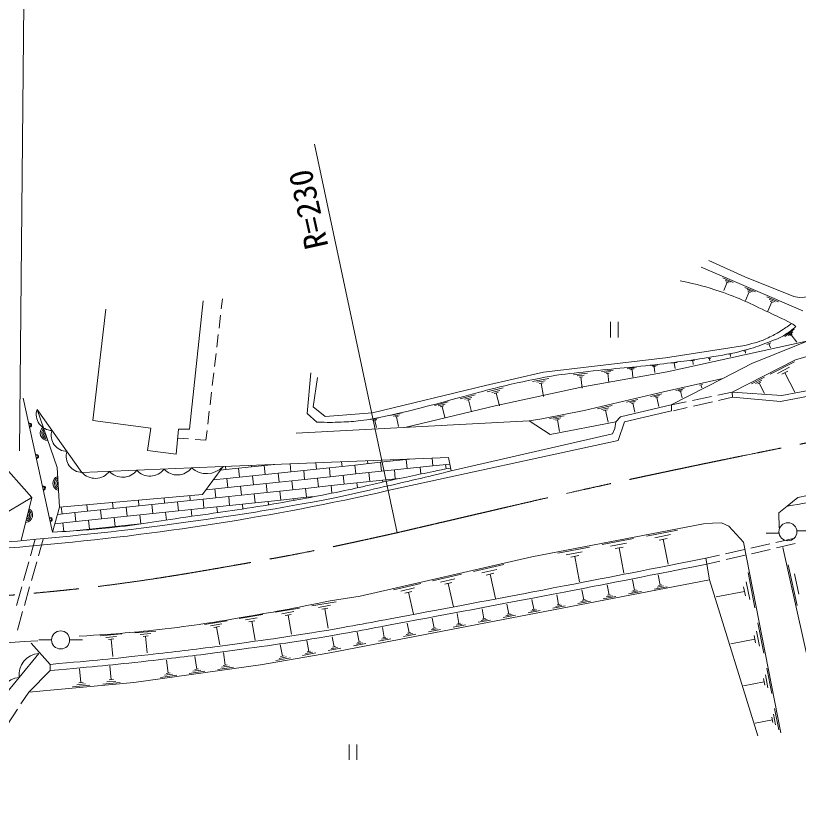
# Model space of a CAD drawing. Units: millimetres, scale not verified. Extents: x 40000 to 680000, y 20000 to 380000.
# Drawn here: x 188821 to 249556, y 256351 to 318649 of the extents above; entities that cross this region are included whole.
import ezdxf
from ezdxf.enums import TextEntityAlignment as Align

# ---------------------------------------------------------------- set-up
doc = ezdxf.new("R2010")
doc.units = ezdxf.units.MM
doc.header["$LTSCALE"] = 1000
doc.linetypes.add('CHAIN', pattern=[18.5, 12, -1.5, 3.5, -1.5])
for name, color, linetype, lineweight in [('M-BGD', 7, 'Continuous', 13), ('M-BMK', 2, 'CHAIN', 13), ('M-BMK-SRVR', 3, 'Continuous', 13), ('M-STR-HTXT', 7, 'Continuous', 13)]:
    doc.layers.add(name, color=color, linetype=linetype, lineweight=lineweight)
doc.styles.add('ＭＳ ゴシック', font='')
doc.styles.get('ＭＳ ゴシック').set_extended_font_data('MS Gothic')

msp = doc.modelspace()

# ---------------------------------------------------------------- linework, layer by layer
at = {"layer": 'M-BGD'}
for p, q in [((241966, 299162), (249853, 295775)), ((243661, 298325), (244456, 297983)), ((243990, 297995), (243717, 297359)), ((243826, 298160), (244223, 297989)), ((243891, 298038), (244090, 297952)), ((245357, 297597), (246189, 297240)), ((245701, 297252), (245416, 296586)), ((245529, 297424), (245945, 297246)), ((245597, 297296), (245805, 297207)), ((203324, 296547), (202272, 286604)), ((204830, 296702), (204740, 295933)), ((247066, 296863), (247981, 296470)), ((247255, 296673), (247713, 296477)), ((247445, 296483), (247130, 295751)), ((247330, 296532), (247559, 296434)), ((194786, 287261), (195787, 295914)), ((204682, 295437), (204566, 294444)), ((234925, 294919), (234925, 293719)), ((235525, 294919), (235525, 293719)), ((248472, 293788), (249193, 294355)), ((248709, 293857), (249070, 294141)), ((204508, 293947), (204392, 292954)), ((239323, 291051), (250275, 293448)), ((251228, 293831), (245903, 291692)), ((248856, 293856), (249036, 293998)), ((248946, 293927), (249399, 293350)), ((249285, 291985), (254340, 293450)), ((239207, 292129), (245368, 293092)), ((247056, 293172), (247380, 293295)), ((247218, 293234), (247341, 292910)), ((204334, 292457), (204218, 291464)), ((244123, 292402), (244306, 292440)), ((244214, 292421), (244253, 292238)), ((245287, 292648), (245463, 292686)), ((245375, 292667), (245412, 292491)), ((229733, 291015), (239207, 292129)), ((238029, 291524), (238607, 291594)), ((239670, 291723), (240106, 291776)), ((239888, 291750), (239941, 291313)), ((241163, 291904), (241471, 291941)), ((241317, 291923), (241354, 291615)), ((242522, 292069), (242713, 292092)), ((242617, 292081), (242640, 291890)), ((245903, 291692), (243639, 290539)), ((244387, 289458), (249285, 291985)), ((247328, 290863), (249201, 291829)), ((204160, 290967), (204044, 289974)), ((211403, 287806), (211691, 290961)), ((225238, 289982), (229733, 291015)), ((232803, 289872), (239323, 291051)), ((234244, 291065), (235148, 291175)), ((234481, 291002), (234933, 291057)), ((234605, 290925), (234831, 290953)), ((234718, 290939), (234805, 290216)), ((236226, 291305), (236959, 291394)), ((236418, 291254), (236784, 291299)), ((236518, 291192), (236702, 291214)), ((236610, 291203), (236681, 290617)), ((238181, 291484), (238469, 291519)), ((238260, 291435), (238404, 291452)), ((238332, 291444), (238388, 290982)), ((247893, 290917), (248829, 291400)), ((248224, 290850), (248692, 291092)), ((248458, 290971), (249231, 289473)), ((212218, 290599), (211872, 288337)), ((228877, 290304), (230157, 290523)), ((229218, 290231), (229859, 290340)), ((232066, 290801), (233157, 290933)), ((232352, 290725), (232898, 290791)), ((232502, 290632), (232775, 290665)), ((232638, 290649), (232744, 289776)), ((239040, 289501), (243639, 290539)), ((243639, 290539), (239640, 288474)), ((245880, 290115), (246877, 290630)), ((246181, 290144), (246679, 290401)), ((248120, 288740), (256385, 290327)), ((248220, 289200), (256993, 290878)), ((216469, 287852), (225238, 289982)), ((225375, 289490), (226621, 289808)), ((225983, 288400), (232803, 289872)), ((229400, 290130), (229720, 290185)), ((229560, 290157), (229735, 289133)), ((240014, 289591), (240660, 289742)), ((241839, 290016), (242075, 290072)), ((241957, 290044), (242012, 289808)), ((246357, 290109), (246606, 290237)), ((246481, 290173), (246893, 289375)), ((203986, 289477), (203870, 288484)), ((223285, 288957), (224448, 289254)), ((225719, 289445), (226342, 289604)), ((225906, 289360), (226218, 289439)), ((226062, 289400), (226316, 288403)), ((232888, 288033), (239040, 289501)), ((238049, 289133), (238925, 289337)), ((238288, 289097), (238726, 289199)), ((238418, 289035), (238637, 289086)), ((240190, 289564), (240513, 289639)), ((240286, 289518), (240448, 289556)), ((240367, 289537), (240487, 289020)), ((241296, 288824), (242766, 289125)), ((243256, 289226), (244387, 289458)), ((243324, 288829), (244398, 289077)), ((244387, 289458), (248220, 289200)), ((244387, 289458), (244398, 289077)), ((244398, 289077), (248120, 288740)), ((191652, 278602), (189377, 288999)), ((221274, 288444), (222356, 288720)), ((221572, 288405), (222113, 288543)), ((223606, 288915), (224187, 289063)), ((223781, 288836), (224071, 288910)), ((223926, 288873), (224163, 287943)), ((235720, 287546), (239640, 288474)), ((236183, 288698), (237070, 288905)), ((236425, 288661), (236869, 288765)), ((236557, 288598), (236778, 288650)), ((236667, 288624), (236833, 287915)), ((238528, 289060), (238691, 288359)), ((239675, 288492), (240807, 288724)), ((239675, 288008), (239675, 288492)), ((241375, 288379), (242837, 288717)), ((203812, 287987), (203696, 286994)), ((211872, 288337), (212794, 287585)), ((212794, 287585), (216469, 287852)), ((217827, 287655), (218773, 287853)), ((218979, 286733), (225983, 288400)), ((221735, 288331), (222006, 288400)), ((221870, 288366), (222091, 287500)), ((229600, 287386), (232888, 288033)), ((233917, 288170), (235074, 288440)), ((234233, 288122), (234812, 288257)), ((234405, 288040), (234694, 288107)), ((234549, 288074), (234765, 287148)), ((239815, 288019), (240888, 288267)), ((199264, 286671), (194786, 287261)), ((210555, 286294), (228619, 287235)), ((212155, 287143), (211403, 287806)), ((216289, 287333), (216977, 287477)), ((216475, 287301), (216819, 287372)), ((216576, 287250), (216748, 287286)), ((216662, 287268), (216777, 286717)), ((218083, 287610), (218556, 287709)), ((218221, 287540), (218458, 287589)), ((218340, 287564), (218498, 286807)), ((229600, 287386), (228619, 287235)), ((228619, 287235), (230260, 286173)), ((230211, 287431), (231332, 287641)), ((230512, 287372), (231073, 287476)), ((230673, 287286), (230954, 287338)), ((230813, 287312), (230981, 286415)), ((235357, 287161), (235720, 287546)), ((199019, 284933), (199264, 286671)), ((201425, 286604), (201247, 284665)), ((202272, 286604), (201425, 286604)), ((230260, 286173), (235357, 287161)), ((203638, 286498), (203549, 285729)), ((190042, 281294), (186258, 285532)), ((202206, 285837), (201361, 285906)), ((203549, 285729), (202704, 285797)), ((201247, 284665), (199019, 284933)), ((204882, 283703), (222362, 284397)), ((216108, 283918), (216084, 284148)), ((217103, 284023), (219092, 284232)), ((218097, 284127), (218087, 284228)), ((219092, 284232), (219635, 284289)), ((219165, 283536), (219092, 284232)), ((221154, 283745), (221091, 284347)), ((222362, 284397), (222573, 283351)), ((204882, 283703), (203296, 281526)), ((204677, 283421), (205095, 283465)), ((205095, 283465), (205069, 283710)), ((205095, 283465), (207084, 283674)), ((206163, 282873), (206090, 283569)), ((207084, 283674), (207072, 283790)), ((207084, 283674), (208870, 283861)), ((208152, 283082), (208079, 283778)), ((210141, 283291), (210076, 283909)), ((211135, 283396), (213125, 283605)), ((212130, 283500), (212079, 283989)), ((213125, 283605), (215114, 283814)), ((213198, 282909), (213125, 283605)), ((214119, 283709), (214081, 284068)), ((215114, 283814), (217103, 284023)), ((215187, 283118), (215114, 283814)), ((217176, 283327), (217103, 284023)), ((217176, 283327), (219165, 283536)), ((219165, 283536), (221154, 283745)), ((220215, 283114), (220159, 283640)), ((221154, 283745), (222466, 283883)), ((222184, 283512), (222148, 283849)), ((205168, 282769), (207157, 282978)), ((207157, 282978), (209146, 283187)), ((207231, 282281), (207157, 282978)), ((209146, 283187), (211135, 283396)), ((209220, 282490), (209146, 283187)), ((211209, 282700), (211135, 283396)), ((211209, 282700), (213198, 282909)), ((213198, 282909), (215187, 283118)), ((214265, 282317), (214192, 283013)), ((215187, 283118), (217176, 283327)), ((216254, 282526), (216181, 283222)), ((218243, 282735), (218170, 283431)), ((204121, 282658), (205168, 282769)), ((204174, 282664), (204168, 282722)), ((205242, 282072), (205168, 282769)), ((205242, 282072), (207231, 282281)), ((207231, 282281), (209220, 282490)), ((208298, 281690), (208225, 282386)), ((209220, 282490), (211209, 282700)), ((210287, 281899), (210214, 282595)), ((212276, 282108), (212203, 282804)), ((213271, 282212), (215260, 282421)), ((215260, 282421), (217249, 282631)), ((215298, 282058), (215260, 282421)), ((217249, 282631), (218551, 282767)), ((217264, 282492), (217249, 282631)), ((203566, 281896), (205242, 282072)), ((204320, 281272), (204247, 281968)), ((206309, 281481), (206236, 282177)), ((207304, 281585), (209293, 281794)), ((209293, 281794), (211282, 282003)), ((209366, 281098), (209293, 281794)), ((211282, 282003), (213271, 282212)), ((211355, 281307), (211282, 282003)), ((213331, 281636), (213271, 282212)), ((253439, 282105), (249469, 281297)), ((186626, 279273), (190042, 281294)), ((189226, 277948), (190042, 281294)), ((203296, 281526), (192186, 280542)), ((198353, 280645), (198307, 281084)), ((200342, 280854), (200299, 281261)), ((201337, 280958), (203326, 281167)), ((202331, 281063), (202292, 281437)), ((203326, 281167), (205315, 281376)), ((203399, 280471), (203326, 281167)), ((205315, 281376), (207304, 281585)), ((205388, 280680), (205315, 281376)), ((207377, 280889), (207304, 281585)), ((207377, 280889), (209366, 281098)), ((208398, 280739), (208371, 280994)), ((209366, 281098), (211355, 281307)), ((210372, 281089), (210360, 281203)), ((211355, 281307), (211961, 281371)), ((249469, 281297), (248648, 280628)), ((192186, 280542), (191652, 278602)), ((192386, 280017), (192329, 280555)), ((194375, 280226), (194322, 280731)), ((195369, 280331), (197359, 280540)), ((196364, 280435), (196314, 280908)), ((197359, 280540), (199348, 280749)), ((197432, 279844), (197359, 280540)), ((199348, 280749), (201337, 280958)), ((199421, 280053), (199348, 280749)), ((201410, 280262), (201337, 280958)), ((201410, 280262), (203399, 280471)), ((202460, 279833), (202404, 280366)), ((203399, 280471), (205388, 280680)), ((204442, 280117), (204393, 280576)), ((205388, 280680), (207377, 280889)), ((206423, 280397), (206382, 280785)), ((248648, 280628), (248001, 280108)), ((192031, 279980), (193380, 280122)), ((193380, 280122), (195369, 280331)), ((193454, 279426), (193380, 280122)), ((195443, 279635), (195369, 280331)), ((195443, 279635), (197432, 279844)), ((196510, 279043), (196437, 279739)), ((197432, 279844), (199421, 280053)), ((198499, 279252), (198426, 279948)), ((199421, 280053), (201410, 280262)), ((200480, 279538), (200415, 280157)), ((248001, 280108), (248026, 278944)), ((191832, 279255), (193454, 279426)), ((192529, 278658), (192459, 279321)), ((193454, 279426), (195443, 279635)), ((194521, 278834), (194448, 279530)), ((195516, 278939), (197505, 279148)), ((197505, 279148), (198713, 279275)), ((197508, 279115), (197505, 279148)), ((242154, 279257), (228828, 276691)), ((242154, 279257), (242859, 279304)), ((242859, 279304), (243538, 279329)), ((243538, 279329), (244115, 279079)), ((193518, 278729), (193527, 278730)), ((193527, 278730), (195516, 278939)), ((193527, 278729), (193527, 278730)), ((195520, 278897), (195516, 278939)), ((237721, 278301), (240145, 278768)), ((245255, 277828), (244115, 279079)), ((248005, 278535), (247005, 278535)), ((249394, 278703), (250394, 278703)), ((190302, 278059), (189939, 276770)), ((190919, 278059), (190555, 276770)), ((234289, 277640), (236730, 278111)), ((238374, 278176), (239586, 278409)), ((238723, 277992), (239329, 278108)), ((239026, 278050), (239400, 276111)), ((247775, 277805), (249238, 278132)), ((230838, 276976), (233298, 277450)), ((234946, 277514), (236167, 277749)), ((235298, 277328), (235909, 277446)), ((235604, 277387), (235980, 275434)), ((243871, 276934), (245335, 277261)), ((248142, 263035), (245255, 277828)), ((245823, 277369), (247287, 277696)), ((245866, 276930), (247327, 277270)), ((247814, 277383), (249275, 277722)), ((248311, 277425), (251275, 264047)), ((228828, 276691), (215526, 273630)), ((231500, 276848), (232730, 277085)), ((231855, 276662), (232470, 276780)), ((232163, 276721), (232542, 274753)), ((242325, 276588), (243383, 276825)), ((243918, 276478), (245379, 276817)), ((189803, 276289), (189395, 274845)), ((190420, 276289), (190012, 274845)), ((224303, 275547), (226658, 276089)), ((242325, 276588), (242626, 274894)), ((242407, 276127), (243431, 276365)), ((249411, 272925), (248711, 276081)), ((224946, 275447), (226124, 275718)), ((225295, 275279), (225884, 275414)), ((245611, 275485), (246146, 272743)), ((249551, 273784), (249202, 275362)), ((242626, 274894), (213166, 269235)), ((221122, 274815), (223378, 275334)), ((221738, 274719), (222866, 274979)), ((225589, 275347), (226023, 273462)), ((236800, 274102), (236650, 274897)), ((238789, 274480), (238637, 275286)), ((246362, 262799), (242626, 274894)), ((245470, 274746), (245738, 273375)), ((189259, 274364), (188852, 272920)), ((189876, 274364), (189469, 272920)), ((218104, 274120), (220218, 274607)), ((218681, 274030), (219738, 274274)), ((222072, 274558), (222636, 274688)), ((222354, 274623), (222769, 272818)), ((232862, 273353), (232716, 274126)), ((234824, 273726), (234676, 274510)), ((236924, 274125), (236675, 274078)), ((239331, 274374), (238324, 274184)), ((239060, 274427), (238556, 274332)), ((238915, 274504), (238663, 274457)), ((245263, 274350), (245397, 273664)), ((215526, 273630), (213179, 273268)), ((218994, 273880), (219523, 274001)), ((219258, 273940), (219648, 272249)), ((230913, 272983), (230769, 273745)), ((235351, 273623), (234371, 273438)), ((235087, 273674), (234597, 273582)), ((234946, 273749), (234701, 273703)), ((237334, 273997), (236340, 273809)), ((237067, 274049), (236570, 273956)), ((245330, 274007), (243136, 273579)), ((211771, 272877), (213656, 273204)), ((212275, 272770), (213217, 272934)), ((227045, 272252), (226901, 273012)), ((228978, 272617), (228835, 273377)), ((231425, 272882), (230473, 272702)), ((231169, 272932), (230693, 272842)), ((231032, 273005), (230794, 272960)), ((233381, 273251), (232415, 273069)), ((233121, 273302), (232638, 273211)), ((232982, 273376), (232741, 273330)), ((189333, 272439), (188925, 270995)), ((208934, 272385), (210797, 272708)), ((209432, 272279), (210364, 272441)), ((212543, 272622), (213014, 272704)), ((212779, 272663), (213040, 271156)), ((223179, 271523), (223036, 272282)), ((225112, 271887), (224968, 272647)), ((227164, 272275), (226926, 272230)), ((229489, 272517), (228539, 272337)), ((229234, 272567), (228758, 272477)), ((229097, 272639), (228859, 272595)), ((203451, 271434), (205187, 271735)), ((206119, 271897), (207960, 272216)), ((206611, 271792), (207532, 271952)), ((206873, 271648), (207333, 271728)), ((207103, 271688), (207359, 270215)), ((209697, 272133), (210163, 272214)), ((209930, 272174), (210189, 270684)), ((221247, 271158), (221103, 271918)), ((225623, 271787), (224673, 271608)), ((225367, 271837), (224892, 271747)), ((225231, 271910), (224993, 271865)), ((227556, 272152), (226606, 271972)), ((227300, 272202), (226825, 272112)), ((203915, 271336), (204783, 271486)), ((204162, 271200), (204596, 271275)), ((204379, 271237), (204620, 269849)), ((217382, 270430), (217237, 271198)), ((219314, 270793), (219171, 271553)), ((221757, 271057), (220808, 270878)), ((221502, 271108), (221027, 271018)), ((221365, 271180), (221128, 271135)), ((223690, 271422), (222740, 271243)), ((223434, 271472), (222960, 271383)), ((223298, 271545), (223060, 271500)), ((246376, 271562), (246834, 269219)), ((195341, 270564), (197014, 270704)), ((195773, 270432), (196610, 270502)), ((198041, 270790), (199654, 270926)), ((198458, 270663), (199264, 270731)), ((198673, 270519), (199076, 270553)), ((198875, 270536), (198983, 269246)), ((213488, 269700), (213340, 270483)), ((215440, 270066), (215294, 270841)), ((217640, 270380), (217160, 270289)), ((217502, 270453), (217262, 270408)), ((219825, 270693), (218875, 270514)), ((219569, 270743), (219095, 270653)), ((219433, 270816), (219196, 270771)), ((246079, 270592), (246193, 270006)), ((246256, 270930), (246485, 269759)), ((190000, 270000), (191478, 268342)), ((191578, 270239), (190578, 270239)), ((192978, 270239), (193978, 270239)), ((195997, 270282), (196415, 270317)), ((196206, 270299), (196318, 268961)), ((209488, 268978), (209316, 269891)), ((211524, 269344), (211366, 270184)), ((215961, 269964), (214992, 269781)), ((215700, 270015), (215216, 269923)), ((215561, 270089), (215319, 270043)), ((217897, 270329), (216938, 270148)), ((246136, 270299), (244262, 269933)), ((205045, 268284), (204907, 269261)), ((213166, 269235), (207796, 268321)), ((212089, 269233), (211039, 269035)), ((211806, 269288), (211281, 269189)), ((211655, 269369), (211393, 269319)), ((214014, 269596), (213036, 269412)), ((213751, 269648), (213262, 269556)), ((213610, 269723), (213366, 269677)), ((200626, 267670), (200484, 268679)), ((202834, 267972), (202697, 268945)), ((210101, 268858), (208961, 268643)), ((209795, 268918), (209224, 268811)), ((209630, 269005), (209345, 268952)), ((191478, 268342), (191478, 267865)), ((193851, 266929), (193753, 267996)), ((196202, 267149), (196103, 268234)), ((207796, 268321), (197965, 266937)), ((203155, 267893), (202547, 267807)), ((202986, 267993), (202682, 267950)), ((205690, 268126), (204469, 267954)), ((205367, 268205), (204757, 268119)), ((205197, 268305), (204892, 268262)), ((247060, 268059), (247448, 266073)), ((191478, 267865), (189809, 266189)), ((201292, 267506), (200031, 267329)), ((200959, 267588), (200329, 267499)), ((200784, 267692), (200468, 267648)), ((203476, 267814), (202260, 267643)), ((246958, 267524), (247152, 266531)), ((197965, 266937), (189809, 266189)), ((194542, 266724), (193209, 266601)), ((194196, 266826), (193530, 266765)), ((194017, 266944), (193684, 266914)), ((196905, 266940), (195549, 266816)), ((196553, 267045), (195875, 266983)), ((196371, 267165), (196033, 267134)), ((246856, 266988), (245267, 266678)), ((246808, 267237), (246905, 266740)), ((189809, 266189), (189202, 265278)), ((188925, 264862), (188094, 263613)), ((247670, 264932), (247996, 263264)), ((247459, 264242), (247540, 263824)), ((247585, 264483), (247748, 263649)), ((247499, 264033), (246165, 263773)), ((214654, 262125), (214654, 260925)), ((215254, 262125), (215254, 260925))]:
    msp.add_line(p, q, dxfattribs=at)
for points in [[(242554, 299692), (245348, 298422), (249158, 296898), (249581, 296813), (250851, 296898)], [(190447, 288120), (193936, 283234), (202429, 283586), (204882, 283703)], [(190447, 288120), (192012, 283612), (192186, 280542)], [(217662, 281827), (235527, 285722), (236035, 287161), (239675, 288008)], [(222573, 283351), (235103, 286230), (235273, 286653), (235357, 287161)], [(190588, 269200), (185990, 263599), (182149, 256351)]]:
    msp.add_lwpolyline(points, dxfattribs=at)
for centre in [(248697, 278638), (192278, 270239)]:
    msp.add_circle(centre, 700, dxfattribs=at)
for centre, radius, start, end in [((191640, 287742), 1251, 162.42777, 268.63413), ((189878, 286915), 156, 266.08251, 118.60292), ((189878, 286915), 125, 261.8554, 122.83003), ((189878, 286915), 100, 256.39824, 128.2872), ((189878, 286915), 100, 256.39824, 128.2872), ((189878, 286915), 100, 256.39824, 128.2872), ((189878, 286915), 100, 256.39824, 128.2872), ((191271, 286289), 578, 127.08956, 271.19906), ((191271, 286289), 462, 131.79644, 266.49218), ((191271, 286289), 347, 140.04246, 258.24616), ((191271, 286289), 231, 159.52248, 238.76615), ((192803, 286114), 1251, 162.42777, 268.63413), ((193966, 284485), 1251, 162.42777, 268.63413), ((190412, 284472), 156, 266.08251, 118.60292), ((190412, 284472), 125, 261.8554, 122.83003), ((190412, 284472), 100, 256.39824, 128.2872), ((190412, 284472), 100, 256.39824, 128.2872), ((190412, 284472), 100, 256.39824, 128.2872), ((190412, 284472), 100, 256.39824, 128.2872), ((199208, 284332), 1379, 221.96983, 322.77313), ((201331, 284420), 1379, 221.96983, 322.77313), ((203596, 284902), 1758, 228.42853, 317.03356), ((192259, 282396), 578, 111.18526, 255.29475), ((194961, 284156), 1379, 221.96983, 322.77313), ((197084, 284244), 1379, 221.96983, 322.77313), ((192259, 282396), 462, 115.89213, 250.58788), ((192259, 282396), 347, 124.13815, 242.34186), ((192259, 282396), 231, 143.61817, 222.86184), ((173389, 476018), 199173, 274.97277, 282.84334), ((190947, 282030), 156, 266.08251, 118.60292), ((190947, 282030), 125, 261.8554, 122.83003), ((190947, 282030), 100, 256.39824, 128.2872), ((190947, 282030), 100, 256.39824, 128.2872), ((190947, 282030), 100, 256.39824, 128.2872), ((190947, 282030), 100, 256.39824, 128.2872), ((189527, 279934), 578, 274.2413, 58.35079), ((189527, 279934), 462, 278.94817, 53.64391), ((189527, 279934), 347, 287.19419, 45.3979), ((189527, 279934), 231, 306.67421, 25.91788), ((191481, 279588), 156, 266.08251, 118.60292), ((191481, 279588), 125, 261.8554, 122.83003), ((191481, 279588), 100, 256.39824, 128.2872), ((191481, 279588), 100, 256.39824, 128.2872), ((191481, 279588), 100, 256.39824, 128.2872), ((191481, 279588), 100, 256.39824, 128.2872), ((190756, 267500), 1709, 95.64182, 185.59832), ((189223, 265633), 1709, 95.64182, 185.59832)]:
    msp.add_arc(centre, radius, start, end, dxfattribs=at)
for points, knots in [([(240345, 298114), (241803, 297792), (242249, 297676), (243435, 297282), (244957, 296778), (245756, 296344), (247208, 295663), (247908, 295335), (248139, 295228), (248990, 294802)], [0, 0, 0, 0, 1, 1, 1, 2, 2, 2, 3, 3, 3, 3]), ([(245368, 293092), (246213, 293314), (246503, 293362), (247172, 293683), (247553, 293865), (247759, 293982), (248118, 294204), (248470, 294421), (248587, 294506), (248990, 294802)], [0, 0, 0, 0, 1, 1, 1, 2, 2, 2, 3, 3, 3, 3]), ([(249313, 294576), (248984, 294269), (248860, 294172), (248537, 293957), (248063, 293643), (247744, 293557), (247215, 293351), (246584, 293105), (246232, 292955), (245577, 292781), (244563, 292510), (243983, 292395), (242947, 292221), (241324, 291948), (240408, 291837), (238775, 291639), (236605, 291376), (235379, 291326), (233208, 291072), (232093, 290942), (231463, 290902), (230358, 290708), (228937, 290459), (228145, 290294), (226741, 289965), (225632, 289706), (225021, 289520), (223921, 289229), (222929, 288966), (222376, 288805), (221383, 288546), (220408, 288292), (219863, 288142), (218882, 287916), (217599, 287620), (216879, 287451), (215577, 287261), (214984, 287174), (214646, 287170), (214047, 287143), (213309, 287109), (213055, 287120), (212155, 287143)], [0, 0, 0, 0, 1, 1, 1, 2, 2, 2, 3, 3, 3, 4, 4, 4, 5, 5, 5, 6, 6, 6, 7, 7, 7, 8, 8, 8, 9, 9, 9, 10, 10, 10, 11, 11, 11, 12, 12, 12, 13, 13, 13, 14, 14, 14, 14]), ([(248648, 280628), (251027, 281008), (251646, 281105), (253560, 281453), (255246, 281759), (256181, 281979), (257867, 282285), (259497, 282581), (260407, 282765), (262047, 282998), (263666, 283229), (264582, 283285), (266210, 283438), (269097, 283709), (270709, 283960), (273607, 284057), (277221, 284178), (279252, 284162), (282865, 284013), (286281, 283872), (288194, 283713), (291591, 283320), (294530, 282980), (296183, 282793), (299083, 282204), (301725, 281668), (303183, 281256), (305778, 280522), (308258, 279820), (309624, 279348), (312077, 278557), (314365, 277819), (315646, 277402), (317917, 276610), (320402, 275744), (321765, 275176), (324252, 274313), (327419, 273215), (328466, 272901), (332417, 271669)], [0, 0, 0, 0, 1, 1, 1, 2, 2, 2, 3, 3, 3, 4, 4, 4, 5, 5, 5, 6, 6, 6, 7, 7, 7, 8, 8, 8, 9, 9, 9, 10, 10, 10, 11, 11, 11, 12, 12, 12, 13, 13, 13, 13]), ([(191652, 278602), (193768, 278726), (194347, 278772), (196069, 278946), (198395, 279181), (199684, 279434), (201999, 279767), (204524, 280131), (205942, 280313), (208458, 280733), (210494, 281073), (211631, 281288), (213656, 281693), (215463, 282055), (216462, 282321), (218265, 282703), (219928, 283056), (220456, 283163), (222526, 283581)], [0, 0, 0, 0, 1, 1, 1, 2, 2, 2, 3, 3, 3, 4, 4, 4, 5, 5, 5, 6, 6, 6, 6]), ([(156541, 277260), (161908, 277005), (163373, 276917), (167754, 276931), (171446, 276942), (173514, 277030), (177202, 277190), (179319, 277281), (180503, 277375), (182618, 277507), (185273, 277673), (186764, 277718), (189414, 277960), (194710, 278445), (197674, 278770), (202941, 279504), (206416, 279989), (208358, 280306), (211809, 280938), (214181, 281372), (215494, 281700), (217845, 282235), (219695, 282656), (220286, 282796), (222573, 283351)], [0, 0, 0, 0, 1, 1, 1, 2, 2, 2, 3, 3, 3, 4, 4, 4, 5, 5, 5, 6, 6, 6, 7, 7, 7, 8, 8, 8, 8]), ([(156433, 276703), (158505, 276589), (159054, 276572), (160735, 276515), (164246, 276395), (166216, 276414), (169729, 276446), (171719, 276465), (172835, 276454), (174824, 276535), (178490, 276686), (180544, 276780), (184203, 277050), (186724, 277236), (187540, 277302), (190653, 277594)], [0, 0, 0, 0, 1, 1, 1, 2, 2, 2, 3, 3, 3, 4, 4, 4, 5, 5, 5, 5]), ([(191478, 268342), (195152, 268676), (196105, 268755), (199064, 269088), (201246, 269334), (202468, 269470), (204643, 269767), (207882, 270210), (209700, 270436), (212922, 270985), (215344, 271397), (216693, 271670), (219108, 272120), (223559, 272949), (226053, 273416), (230499, 274271), (235122, 275159), (236575, 275448), (242325, 276588)], [0, 0, 0, 0, 1, 1, 1, 2, 2, 2, 3, 3, 3, 4, 4, 4, 5, 5, 5, 6, 6, 6, 6]), ([(191478, 267865), (195152, 268199), (196105, 268278), (199064, 268611), (201246, 268857), (202468, 268993), (204643, 269290), (207882, 269733), (209700, 269959), (212922, 270508), (215344, 270920), (216693, 271193), (219108, 271643), (223559, 272472), (226052, 272939), (230499, 273794), (235154, 274688), (236617, 274979), (242407, 276127)], [0, 0, 0, 0, 1, 1, 1, 2, 2, 2, 3, 3, 3, 4, 4, 4, 5, 5, 5, 6, 6, 6, 6]), ([(193727, 270529), (196915, 270737), (197795, 270797), (200390, 271102), (203080, 271418), (204578, 271677), (207248, 272139), (209572, 272541), (210329, 272689), (213179, 273268)], [0, 0, 0, 0, 1, 1, 1, 2, 2, 2, 3, 3, 3, 3]), ([(157477, 269655), (161121, 269488), (162084, 269444), (165039, 269395), (167971, 269346), (169614, 269351), (172546, 269402), (176808, 269476), (179197, 269494), (183454, 269701), (184929, 269773), (185753, 269857), (187226, 269956), (188511, 270042), (188913, 270069), (190517, 270177)], [0, 0, 0, 0, 1, 1, 1, 2, 2, 2, 3, 3, 3, 4, 4, 4, 5, 5, 5, 5])]:
    msp.add_open_spline(points, degree=3, knots=knots, dxfattribs=at)
msp.add_open_spline([(248990, 294802), (249152, 294689), (249152, 294689), (249313, 294576)], degree=3, dxfattribs=at)
at = {"layer": 'M-BMK'}
for points, knots in [([(218383, 278560), (229159, 281068), (231932, 281759), (240664, 283592), (244596, 284417), (246804, 284849), (250740, 285652), (253712, 286258), (255361, 286684), (258351, 287201), (262172, 287861), (264332, 288150), (268197, 288472), (270780, 288688), (271803, 288753), (274616, 288849)], [0, 0, 0, 0, 1, 1, 1, 2, 2, 2, 3, 3, 3, 4, 4, 4, 5, 5, 5, 5]), ([(176735, 273071), (182147, 273227), (183915, 273334), (188643, 273732), (195495, 274308), (199317, 274890), (206089, 276085), (210913, 276937), (212535, 277256), (218383, 278560)], [0, 0, 0, 0, 1, 1, 1, 2, 2, 2, 3, 3, 3, 3])]:
    msp.add_open_spline(points, degree=3, knots=knots, dxfattribs=at)
at = {"layer": 'M-BMK-SRVR'}
msp.add_line((218383, 278560), (211967, 308702), dxfattribs=at)
at = {"layer": 'M-STR-HTXT'}
msp.add_lwpolyline([(189089, 284916), (189455, 322331), (214846, 323241)], dxfattribs=at)

# ---------------------------------------------------------------- texts
at = {"layer": 'M-BMK-SRVR', "style": 'ＭＳ ゴシック'}
msp.add_text('R=230', height=1833, rotation=102.499, dxfattribs=at).set_placement((212920, 303962), align=Align.BOTTOM_CENTER)

doc.saveas('drawing.dxf')
